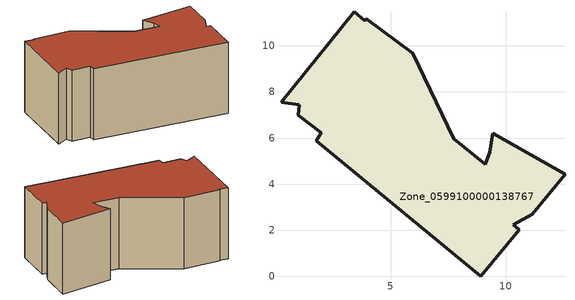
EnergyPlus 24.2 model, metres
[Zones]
Zone_0599100000138767
 floor ground (C_G): 9.43,6.2 12.57,4.43 11.13,2.7 10.33,2.23 10.58,2.03 8.9,0 1.77,5.89 1.99,6.23 0.99,6.99 1.04,7.45 0.24,7.56 3.41,11.48 3.88,11.1 3.93,11.17 5.96,9.68 7.73,5.98 9.1,4.86 9.3,5.38 z0
 wall outside (C_F): 3.41,11.48 0.24,7.56 1.04,7.45 0.99,6.99 1.99,6.23 1.77,5.89 8.9,0 10.58,2.03 10.33,2.23 11.13,2.7 12.57,4.43 9.43,6.2 9.3,5.38 9.1,4.86 7.73,5.98 5.96,9.68 3.93,11.17 3.88,11.1 3.41,11.48 z0:4.94
 roof outside (C_R): 12.57,4.43 9.43,6.2 9.3,5.38 9.1,4.86 7.73,5.98 5.96,9.68 3.93,11.17 3.88,11.1 3.41,11.48 0.24,7.56 1.04,7.45 0.99,6.99 1.99,6.23 1.77,5.89 8.9,0 10.58,2.03 10.33,2.23 11.13,2.7 z4.94
[BUILDING]
Pand.0599100000138767: North Axis=0; Terrain=City; Loads Convergence Tolerance Value=0.04; Temperature Convergence Tolerance Value=0.4; Solar Distribution=FullExterior; Maximum Number of Warmup Days=25; Minimum Number of Warmup Days=1
[Site:Location]
Rotterdam.The.Hague.AP_ZH_NLD Design_Conditions: Latitude=51.96; Longitude=4.45; Time Zone=1; Elevation=-4.5
[SITE:GROUNDTEMPERATURE:BUILDINGSURFACE]
18, 18, 18, 18, 18, 18, 18, 18, 18, 18, 18, 18
[MATERIAL] Thermal Absorptance=0.9; Solar Absorptance=0.7; Visible Absorptance=0.7
Name | Roughness | Thickness | Conductivity | Density | Specific Heat
G.D.1965 | MediumSmooth | 0.15 | 1 | 540 | 1210
F.D.1965 | Rough | 0.3 | 0.857143 | 1920 | 840
R.D.1965 | MediumRough | 0.2 | 0.08 | 1500 | 1000
[CONSTRUCTION]
C_G: G.D.1965
C_F: F.D.1965
C_R: R.D.1965
[ZONE]
Zone_0599100000138767: Type=1; Multiplier=1; Ceiling Height=Autocalculate; Volume=Autocalculate; Floor Area=autocalculate; Part of Total Floor Area=Yes
[ZONEINFILTRATION:DESIGNFLOWRATE]
Infil_Zone_0599100000138767: Zone or ZoneList or Space or SpaceList=Zone_0599100000138767; Schedule=AlwaysOn; Design Flow Rate Calculation Method=Flow/Area; Flow Rate per Floor Area=0.0042; Constant Term Coefficient=1; Temperature Term Coefficient=0; Velocity Term Coefficient=0; Velocity Squared Term Coefficient=0
[HVACTEMPLATE:ZONE:IDEALLOADSAIRSYSTEM]
Zone_0599100000138767: Maximum Heating Supply Air Temperature=50; Minimum Cooling Supply Air Temperature=13; Maximum Heating Supply Air Humidity Ratio=0.0156; Minimum Cooling Supply Air Humidity Ratio=0.0077; Heating Limit=NoLimit; Cooling Limit=NoLimit; Dehumidification Control Type=ConstantSensibleHeatRatio; Cooling Sensible Heat Ratio=0.7; Dehumidification Setpoint=60; Humidification Control Type=None; Humidification Setpoint=30; Outdoor Air Method=None; Outdoor Air Flow Rate per Person=0.00944; Outdoor Air Flow Rate per Zone Floor Area=0; Outdoor Air Flow Rate per Zone=0; Demand Controlled Ventilation Type=None; Outdoor Air Economizer Type=NoEconomizer; Heat Recovery Type=None; Sensible Heat Recovery Effectiveness=0.7; Latent Heat Recovery Effectiveness=0.65
[ZONECONTROL:THERMOSTAT]
ThermostatControl_Zone_0599100000138767: Zone or ZoneList=Zone_0599100000138767; Control Type Schedule=DualSetpointControlType; Control 1=Thermostat_Zone_0599100000138767; Temperature Difference Between Cutout And Setpoint=0
[THERMOSTATSETPOINT:DUALSETPOINT]
Thermostat_Zone_0599100000138767: Heating Setpoint Temperature Schedule=HeatingSetpoint_Zone_0599100000138767; Cooling Setpoint Temperature Schedule=CoolingSetpoint_Zone_0599100000138767
[SCHEDULE:COMPACT]
HeatingSetpoint_Zone_0599100000138767: Through: 12/31, For: AllDays, Until: 24:00, 21
CoolingSetpoint_Zone_0599100000138767: Through: 12/31, For: AllDays, Until: 24:00, 24
DualSetpointControlType: Through: 12/31, For: AllDays, Until: 24:00, 4
AlwaysOn: Through: 12/31, For: AllDays, Until: 24:00, 1
